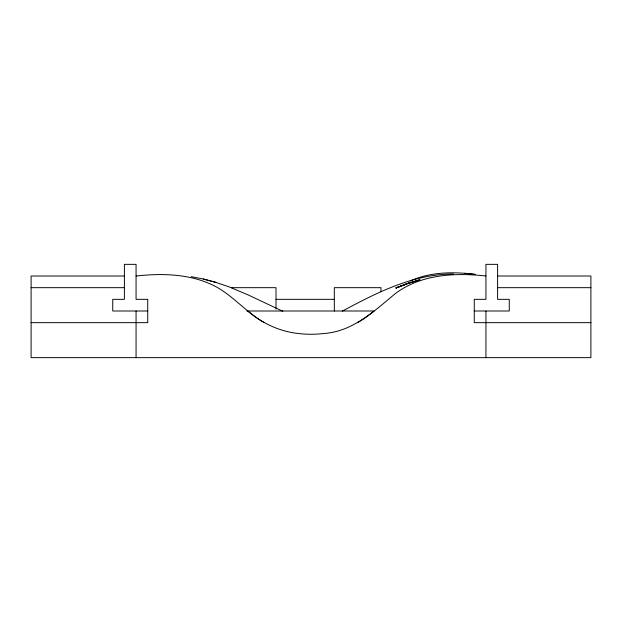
<?xml version="1.0" encoding="UTF-8"?>
<svg xmlns="http://www.w3.org/2000/svg" width="622" height="622" viewBox="0 0 622 622"><rect width="100%" height="100%" fill="white"/><g stroke="black" fill="none" stroke-linecap="round" stroke-linejoin="round"><path stroke-width="0.93" d="M247.797 311C262.08 323.331 279.838 331.604 298.7 333.548A104.535 104.535 0 0 0 323.3 333.548C352.511 331.806 374.047 311.163 395.304 293.631C420.946 274.193 455.125 272.568 485.938 276.012M357.65 322.662L365.153 317.912L374.203 311L246.965 311M342.411 311.109C376.846 292.581 413.49 273.937 453.617 274.007M410.139 281.004C430.525 271.783 453.695 271.55 475.511 274.45L464.828 273.291M408.592 283.15L396.261 287.869L408.592 283.15L420.068 279.69M408.055 283.352L395.716 288.048L407.705 283.523L419.539 280.04L407.558 283.554M136.062 276.012C163.524 273.004 193.038 273.828 217.7 287.675C234.58 297.518 247.307 313.053 264.35 322.662M124.4 276.012L31.1 276.012L31.1 357.65L590.9 357.65L590.9 276.012L497.6 276.012M31.1 287.675L124.4 287.675M231.306 287.675L276.012 287.675L276.012 309.056M497.6 287.675L590.9 287.675M276.012 299.337L334.325 299.337M147.725 311L112.737 311L112.737 299.337L124.4 299.337L124.4 264.35L136.062 264.35L136.062 299.337L147.725 299.337L147.725 322.662L31.1 322.662M474.275 311L509.262 311L509.262 299.337L497.6 299.337L497.6 264.35L485.938 264.35L485.938 299.337L474.275 299.337L474.275 322.662L590.9 322.662M191.281 276.673L203.417 279.037L215.966 282.404L229.339 286.96L248.621 295.139L282.831 311.288M203.417 279.037L216.238 282.481M485.938 311L485.938 357.65M380.975 291.562L380.975 287.675L334.325 287.675L334.325 311M136.062 311L136.062 357.65"/></g></svg>
